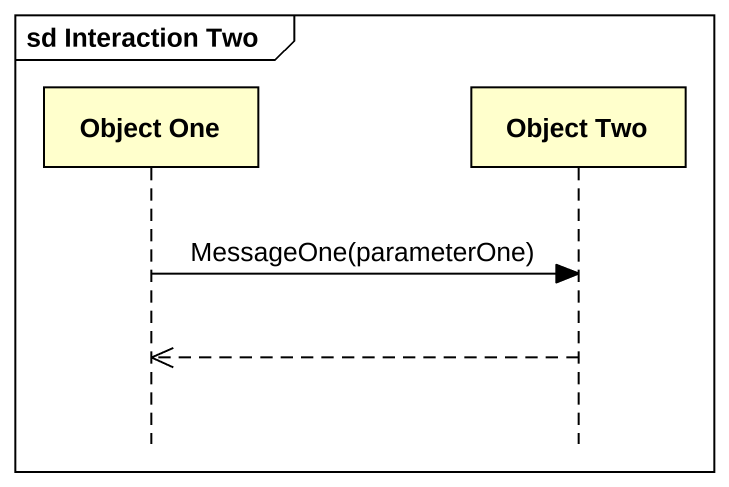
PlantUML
@startuml
mainframe sd Interaction Two
hide footbox
participant "Object One" as Object_One
participant "Object Two" as Object_Two

Object_One -> Object_Two : MessageOne(parameterOne)
Object_Two -->> Object_One
@enduml
